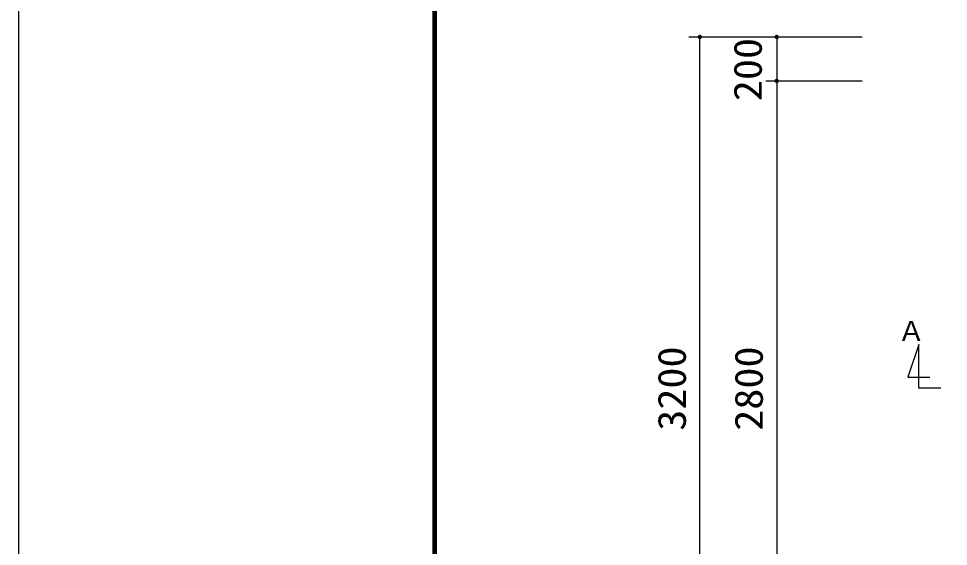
# Model space of a CAD drawing. Units: millimetres, scale not verified. Extents: x -14850 to 14850, y -10500 to 10500.
# Drawn here: x -14850 to -10618, y 5528 to 7932 of the extents above; entities that cross this region are included whole.
import ezdxf
from ezdxf.enums import TextEntityAlignment as Align

# ---------------------------------------------------------------- set-up
doc = ezdxf.new("R2010")
doc.units = ezdxf.units.MM
doc.header["$LTSCALE"] = 50
for name, color, linetype, lineweight in [('0-0_躯体', 3, 'Continuous', 25), ('0-2_製作', 5, 'Continuous', 25), ('0-6_図面枠', 7, 'Continuous', 25), ('0-7_Axis_waku', 7, 'Continuous', 25)]:
    doc.layers.add(name, color=color, linetype=linetype, lineweight=lineweight)
doc.styles.add('ＭＳ ゴシック', font='')
doc.styles.get('ＭＳ ゴシック').set_extended_font_data('MS Gothic')

msp = doc.modelspace()

# ---------------------------------------------------------------- linework, layer by layer
at = {"layer": '0-0_躯体'}
msp.add_lwpolyline([(-10651.95, 6248.44), (-10751.95, 6248.44), (-10751.95, 6448.44), (-10801.95, 6298.44), (-10701.95, 6298.44)], dxfattribs=at)
at = {"layer": '0-2_製作', "color": 2}
for p, q in [((-11799.24, 7848.44), (-11010.61, 7848.44)), ((-11749.24, 4648.44), (-11749.24, 7848.44)), ((-11399.24, 7848.44), (-11399.24, 7648.44)), ((-11449.24, 7648.44), (-11010.61, 7648.44)), ((-11399.24, 7648.44), (-11399.24, 4848.44))]:
    msp.add_line(p, q, dxfattribs=at)
at = {"layer": '0-2_製作'}
for points in [[(-11752.92, 7857.73), (-11759.24, 7848.44), (-11759.22, 7849.06)], [(-11752.92, 7857.73), (-11749.24, 7848.44), (-11759.24, 7848.44)], [(-11749.24, 7848.44), (-11759.16, 7847.18), (-11759.24, 7848.44)], [(-11752.92, 7857.73), (-11759.22, 7849.06), (-11754.06, 7857.2)], [(-11754.06, 7857.2), (-11759.22, 7849.06), (-11759.07, 7850.31)], [(-11749.24, 7848.44), (-11758.93, 7845.95), (-11759.16, 7847.18)], [(-11754.06, 7857.2), (-11759.07, 7850.31), (-11755.12, 7856.53)], [(-11755.12, 7856.53), (-11759.07, 7850.31), (-11758.75, 7851.53)], [(-11749.24, 7848.44), (-11758.54, 7844.76), (-11758.93, 7845.95)], [(-11755.12, 7856.53), (-11758.75, 7851.53), (-11756.09, 7855.73)], [(-11756.09, 7855.73), (-11758.75, 7851.53), (-11758.29, 7852.69)], [(-11749.24, 7848.44), (-11758.01, 7843.62), (-11758.54, 7844.76)], [(-11756.09, 7855.73), (-11758.29, 7852.69), (-11756.95, 7854.81)], [(-11756.95, 7854.81), (-11758.29, 7852.69), (-11757.69, 7853.79)], [(-11749.24, 7848.44), (-11757.33, 7842.56), (-11758.01, 7843.62)], [(-11749.24, 7848.44), (-11756.53, 7841.59), (-11757.33, 7842.56)], [(-11749.24, 7848.44), (-11755.62, 7840.73), (-11756.53, 7841.59)], [(-11749.24, 7848.44), (-11754.6, 7839.99), (-11755.62, 7840.73)], [(-11749.24, 7838.44), (-11754.6, 7839.99), (-11749.24, 7848.44)], [(-11749.24, 7838.44), (-11753.5, 7839.39), (-11754.6, 7839.99)], [(-11749.24, 7838.44), (-11752.33, 7838.93), (-11753.5, 7839.39)], [(-11751.73, 7858.12), (-11749.24, 7848.44), (-11752.92, 7857.73)], [(-11749.24, 7838.44), (-11751.12, 7838.61), (-11752.33, 7838.93)], [(-11750.5, 7858.36), (-11749.24, 7848.44), (-11751.73, 7858.12)], [(-11749.24, 7838.44), (-11749.87, 7838.46), (-11751.12, 7838.61)], [(-11749.24, 7858.44), (-11749.24, 7848.44), (-11750.5, 7858.36)], [(-11748.62, 7858.42), (-11749.24, 7848.44), (-11749.24, 7858.44)], [(-11747.37, 7858.26), (-11749.24, 7848.44), (-11748.62, 7858.42)], [(-11746.15, 7857.95), (-11749.24, 7848.44), (-11747.37, 7858.26)], [(-11744.99, 7857.48), (-11749.24, 7848.44), (-11746.15, 7857.95)], [(-11743.89, 7856.88), (-11749.24, 7848.44), (-11744.99, 7857.48)], [(-11742.87, 7856.14), (-11749.24, 7848.44), (-11743.89, 7856.88)], [(-11742.87, 7856.14), (-11739.24, 7848.44), (-11749.24, 7848.44)], [(-11739.24, 7848.44), (-11749.24, 7838.44), (-11749.24, 7848.44)], [(-11739.24, 7848.44), (-11747.99, 7838.52), (-11749.24, 7838.44)], [(-11739.24, 7848.44), (-11746.76, 7838.75), (-11747.99, 7838.52)], [(-11739.24, 7848.44), (-11745.56, 7839.14), (-11746.76, 7838.75)], [(-11739.24, 7848.44), (-11744.43, 7839.67), (-11745.56, 7839.14)], [(-11739.26, 7847.81), (-11744.43, 7839.67), (-11739.24, 7848.44)], [(-11739.42, 7846.56), (-11744.43, 7839.67), (-11739.26, 7847.81)], [(-11739.42, 7846.56), (-11743.37, 7840.35), (-11744.43, 7839.67)], [(-11739.73, 7845.35), (-11743.37, 7840.35), (-11739.42, 7846.56)], [(-11739.73, 7845.35), (-11742.4, 7841.15), (-11743.37, 7840.35)], [(-11741.95, 7855.28), (-11739.24, 7848.44), (-11742.87, 7856.14)], [(-11740.2, 7844.18), (-11742.4, 7841.15), (-11739.73, 7845.35)], [(-11740.2, 7844.18), (-11741.54, 7842.06), (-11742.4, 7841.15)], [(-11741.15, 7854.31), (-11739.24, 7848.44), (-11741.95, 7855.28)], [(-11740.8, 7843.08), (-11741.54, 7842.06), (-11740.2, 7844.18)], [(-11740.48, 7853.25), (-11739.24, 7848.44), (-11741.15, 7854.31)], [(-11739.95, 7852.12), (-11739.24, 7848.44), (-11740.48, 7853.25)], [(-11739.56, 7850.92), (-11739.24, 7848.44), (-11739.95, 7852.12)], [(-11739.32, 7849.69), (-11739.24, 7848.44), (-11739.56, 7850.92)], [(-11401.73, 7858.12), (-11409.24, 7848.44), (-11402.92, 7857.73)], [(-11401.73, 7858.12), (-11399.24, 7848.44), (-11409.24, 7848.44)], [(-11402.92, 7857.73), (-11409.24, 7848.44), (-11409.22, 7849.06)], [(-11399.24, 7848.44), (-11409.16, 7847.18), (-11409.24, 7848.44)], [(-11402.92, 7857.73), (-11409.22, 7849.06), (-11404.06, 7857.2)], [(-11404.06, 7857.2), (-11409.22, 7849.06), (-11409.07, 7850.31)], [(-11399.24, 7848.44), (-11408.93, 7845.95), (-11409.16, 7847.18)], [(-11404.06, 7857.2), (-11409.07, 7850.31), (-11405.12, 7856.53)], [(-11405.12, 7856.53), (-11409.07, 7850.31), (-11408.75, 7851.53)], [(-11399.24, 7848.44), (-11408.54, 7844.76), (-11408.93, 7845.95)], [(-11405.12, 7856.53), (-11408.75, 7851.53), (-11406.09, 7855.73)], [(-11406.09, 7855.73), (-11408.75, 7851.53), (-11408.29, 7852.69)], [(-11399.24, 7848.44), (-11408.01, 7843.62), (-11408.54, 7844.76)], [(-11406.09, 7855.73), (-11408.29, 7852.69), (-11406.95, 7854.81)], [(-11406.95, 7854.81), (-11408.29, 7852.69), (-11407.69, 7853.79)], [(-11399.24, 7848.44), (-11407.33, 7842.56), (-11408.01, 7843.62)], [(-11399.24, 7848.44), (-11406.53, 7841.59), (-11407.33, 7842.56)], [(-11399.24, 7848.44), (-11405.62, 7840.73), (-11406.53, 7841.59)], [(-11399.24, 7848.44), (-11404.6, 7839.99), (-11405.62, 7840.73)], [(-11399.24, 7838.44), (-11404.6, 7839.99), (-11399.24, 7848.44)], [(-11399.24, 7838.44), (-11403.5, 7839.39), (-11404.6, 7839.99)], [(-11399.24, 7838.44), (-11402.33, 7838.93), (-11403.5, 7839.39)], [(-11399.24, 7838.44), (-11401.12, 7838.61), (-11402.33, 7838.93)], [(-11400.5, 7858.36), (-11399.24, 7848.44), (-11401.73, 7858.12)], [(-11399.24, 7838.44), (-11399.87, 7838.46), (-11401.12, 7838.61)], [(-11399.24, 7858.44), (-11399.24, 7848.44), (-11400.5, 7858.36)], [(-11398.62, 7858.42), (-11399.24, 7848.44), (-11399.24, 7858.44)], [(-11397.37, 7858.26), (-11399.24, 7848.44), (-11398.62, 7858.42)], [(-11396.15, 7857.95), (-11399.24, 7848.44), (-11397.37, 7858.26)], [(-11394.99, 7857.48), (-11399.24, 7848.44), (-11396.15, 7857.95)], [(-11393.89, 7856.88), (-11399.24, 7848.44), (-11394.99, 7857.48)], [(-11392.87, 7856.14), (-11399.24, 7848.44), (-11393.89, 7856.88)], [(-11392.87, 7856.14), (-11389.24, 7848.44), (-11399.24, 7848.44)], [(-11389.24, 7848.44), (-11399.24, 7838.44), (-11399.24, 7848.44)], [(-11389.24, 7848.44), (-11397.99, 7838.52), (-11399.24, 7838.44)], [(-11389.24, 7848.44), (-11396.76, 7838.75), (-11397.99, 7838.52)], [(-11389.24, 7848.44), (-11395.56, 7839.14), (-11396.76, 7838.75)], [(-11389.26, 7847.81), (-11395.56, 7839.14), (-11389.24, 7848.44)], [(-11389.26, 7847.81), (-11394.43, 7839.67), (-11395.56, 7839.14)], [(-11389.42, 7846.56), (-11394.43, 7839.67), (-11389.26, 7847.81)], [(-11389.42, 7846.56), (-11393.37, 7840.35), (-11394.43, 7839.67)], [(-11389.73, 7845.35), (-11393.37, 7840.35), (-11389.42, 7846.56)], [(-11389.73, 7845.35), (-11392.4, 7841.15), (-11393.37, 7840.35)], [(-11391.95, 7855.28), (-11389.24, 7848.44), (-11392.87, 7856.14)], [(-11390.2, 7844.18), (-11392.4, 7841.15), (-11389.73, 7845.35)], [(-11390.2, 7844.18), (-11391.54, 7842.06), (-11392.4, 7841.15)], [(-11391.15, 7854.31), (-11389.24, 7848.44), (-11391.95, 7855.28)], [(-11390.8, 7843.08), (-11391.54, 7842.06), (-11390.2, 7844.18)], [(-11390.48, 7853.25), (-11389.24, 7848.44), (-11391.15, 7854.31)], [(-11389.95, 7852.12), (-11389.24, 7848.44), (-11390.48, 7853.25)], [(-11389.56, 7850.92), (-11389.24, 7848.44), (-11389.95, 7852.12)], [(-11389.32, 7849.69), (-11389.24, 7848.44), (-11389.56, 7850.92)], [(-11402.92, 7657.73), (-11409.24, 7648.44), (-11409.22, 7649.06)], [(-11402.92, 7657.73), (-11399.24, 7648.44), (-11409.24, 7648.44)], [(-11399.24, 7648.44), (-11409.16, 7647.18), (-11409.24, 7648.44)], [(-11402.92, 7657.73), (-11409.22, 7649.06), (-11404.06, 7657.2)], [(-11404.06, 7657.2), (-11409.22, 7649.06), (-11409.07, 7650.31)], [(-11399.24, 7648.44), (-11408.93, 7645.95), (-11409.16, 7647.18)], [(-11404.06, 7657.2), (-11409.07, 7650.31), (-11405.12, 7656.53)], [(-11405.12, 7656.53), (-11409.07, 7650.31), (-11408.75, 7651.53)], [(-11399.24, 7648.44), (-11408.54, 7644.75), (-11408.93, 7645.95)], [(-11405.12, 7656.53), (-11408.75, 7651.53), (-11406.09, 7655.73)], [(-11406.09, 7655.73), (-11408.75, 7651.53), (-11408.29, 7652.69)], [(-11399.24, 7648.44), (-11408.01, 7643.62), (-11408.54, 7644.75)], [(-11406.09, 7655.73), (-11408.29, 7652.69), (-11406.95, 7654.81)], [(-11406.95, 7654.81), (-11408.29, 7652.69), (-11407.69, 7653.79)], [(-11399.24, 7648.44), (-11407.33, 7642.56), (-11408.01, 7643.62)], [(-11399.24, 7648.44), (-11406.53, 7641.59), (-11407.33, 7642.56)], [(-11399.24, 7648.44), (-11405.62, 7640.73), (-11406.53, 7641.59)], [(-11399.24, 7648.44), (-11404.6, 7639.99), (-11405.62, 7640.73)], [(-11399.24, 7638.44), (-11404.6, 7639.99), (-11399.24, 7648.44)], [(-11399.24, 7638.44), (-11403.5, 7639.39), (-11404.6, 7639.99)], [(-11399.24, 7638.44), (-11402.33, 7638.93), (-11403.5, 7639.39)], [(-11401.73, 7658.12), (-11399.24, 7648.44), (-11402.92, 7657.73)], [(-11399.24, 7638.44), (-11401.12, 7638.61), (-11402.33, 7638.93)], [(-11400.5, 7658.36), (-11399.24, 7648.44), (-11401.73, 7658.12)], [(-11399.24, 7638.44), (-11399.87, 7638.46), (-11401.12, 7638.61)], [(-11399.24, 7658.44), (-11399.24, 7648.44), (-11400.5, 7658.36)], [(-11398.62, 7658.42), (-11399.24, 7648.44), (-11399.24, 7658.44)], [(-11397.37, 7658.26), (-11399.24, 7648.44), (-11398.62, 7658.42)], [(-11396.15, 7657.95), (-11399.24, 7648.44), (-11397.37, 7658.26)], [(-11394.99, 7657.48), (-11399.24, 7648.44), (-11396.15, 7657.95)], [(-11393.89, 7656.88), (-11399.24, 7648.44), (-11394.99, 7657.48)], [(-11392.87, 7656.14), (-11399.24, 7648.44), (-11393.89, 7656.88)], [(-11392.87, 7656.14), (-11389.24, 7648.44), (-11399.24, 7648.44)], [(-11389.24, 7648.44), (-11399.24, 7638.44), (-11399.24, 7648.44)], [(-11389.24, 7648.44), (-11397.99, 7638.51), (-11399.24, 7638.44)], [(-11389.24, 7648.44), (-11396.76, 7638.75), (-11397.99, 7638.51)], [(-11389.24, 7648.44), (-11395.56, 7639.14), (-11396.76, 7638.75)], [(-11389.24, 7648.44), (-11394.43, 7639.67), (-11395.56, 7639.14)], [(-11389.26, 7647.81), (-11394.43, 7639.67), (-11389.24, 7648.44)], [(-11389.42, 7646.56), (-11394.43, 7639.67), (-11389.26, 7647.81)], [(-11389.42, 7646.56), (-11393.37, 7640.35), (-11394.43, 7639.67)], [(-11389.73, 7645.35), (-11393.37, 7640.35), (-11389.42, 7646.56)], [(-11389.73, 7645.35), (-11392.4, 7641.15), (-11393.37, 7640.35)], [(-11391.95, 7655.28), (-11389.24, 7648.44), (-11392.87, 7656.14)], [(-11390.2, 7644.18), (-11392.4, 7641.15), (-11389.73, 7645.35)], [(-11390.2, 7644.18), (-11391.54, 7642.06), (-11392.4, 7641.15)], [(-11391.15, 7654.31), (-11389.24, 7648.44), (-11391.95, 7655.28)], [(-11390.8, 7643.08), (-11391.54, 7642.06), (-11390.2, 7644.18)], [(-11390.48, 7653.25), (-11389.24, 7648.44), (-11391.15, 7654.31)], [(-11389.95, 7652.12), (-11389.24, 7648.44), (-11390.48, 7653.25)], [(-11389.56, 7650.92), (-11389.24, 7648.44), (-11389.95, 7652.12)], [(-11389.32, 7649.69), (-11389.24, 7648.44), (-11389.56, 7650.92)]]:
    msp.add_solid(points, dxfattribs=at)
at = {"layer": '0-6_図面枠'}
msp.add_lwpolyline([(-14850, -10500), (14850, -10500), (14850, 10500), (-14850, 10500)], close=True, dxfattribs=at)
at = {"layer": '0-7_Axis_waku'}
for p, q in [((-12964, 9629), (-12964, -9679.01)), ((-12963, 9628), (-12963, -9678.01)), ((-12962, 9627), (-12962, -9677.01)), ((-12961, 9626), (-12961, -9676.01)), ((-12960, 9625), (-12960, -9675.01)), ((-12959, 9624), (-12959, -9674.01)), ((-12958, 9623), (-12958, -9673.01)), ((-12957, 9622), (-12957, -9672.01)), ((-12956, 9621), (-12956, -9671.01)), ((-12955, 9620), (-12955, -9670.01)), ((-12954, 9619), (-12954, -9669.01)), ((-12953, 9618), (-12953, -9668.01)), ((-12952, 9617), (-12952, -9667.01)), ((-12951, 9616), (-12951, -9666.01)), ((-12950, 9615), (-12950, -9665))]:
    msp.add_line(p, q, dxfattribs=at)

# ---------------------------------------------------------------- texts
at = {"layer": '0-0_躯体', "color": 4, "style": 'ＭＳ ゴシック'}
msp.add_text('Ａ', height=91.79, dxfattribs=at).set_placement((-10849.34, 6435.91), align=Align.BOTTOM_LEFT)
at = {"layer": '0-2_製作', "color": 4, "style": 'ＭＳ ゴシック', "width": 1.1}
for s, p in [('200', (-11428.7, 7555.93)), ('3200', (-11774.24, 6054.69)), ('2800', (-11424.24, 6054.69))]:
    msp.add_text(s, height=128.4, rotation=90, dxfattribs=at).set_placement(p, align=Align.BOTTOM_LEFT)

doc.saveas('drawing.dxf')
